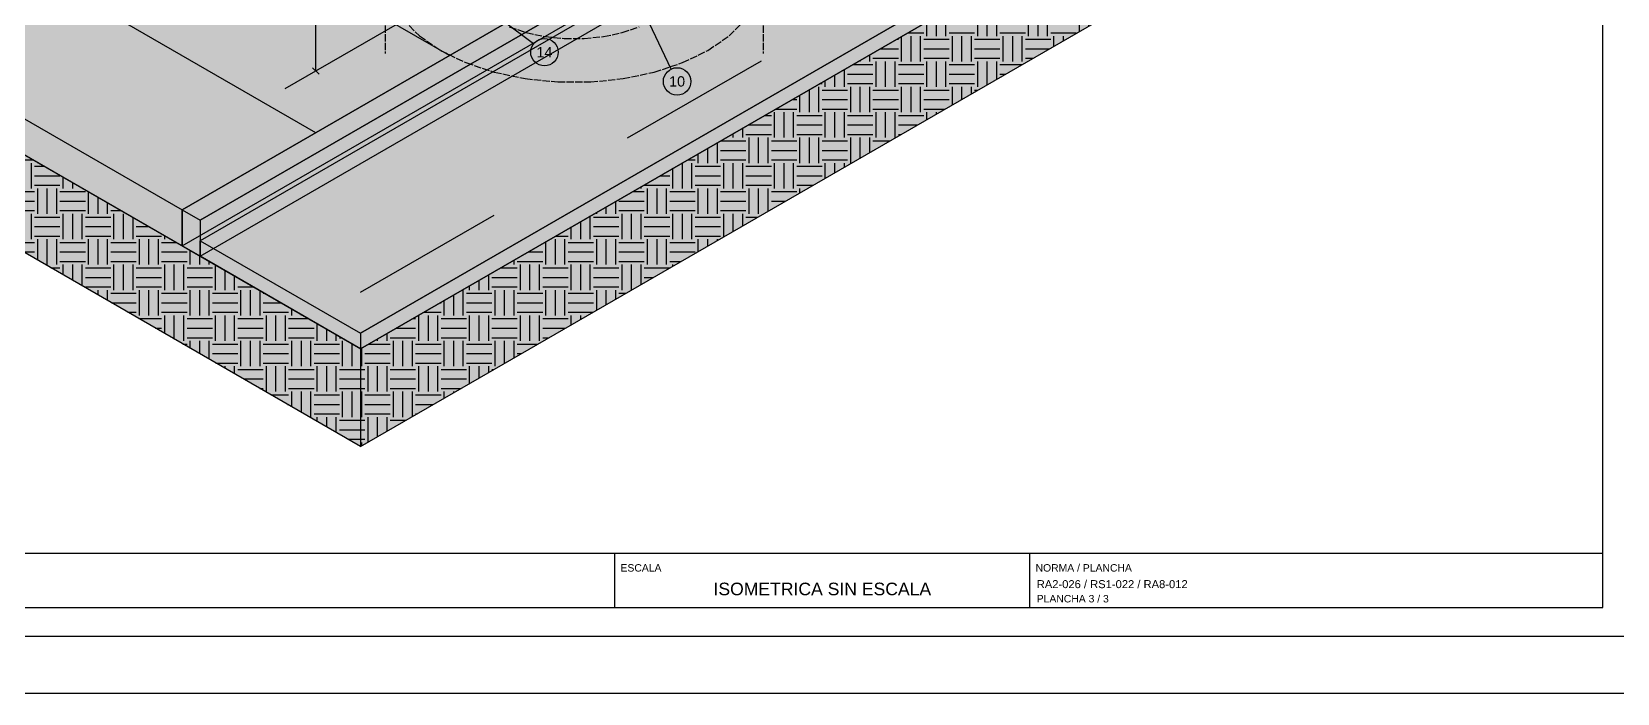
# Paper-space layout 'PLANCHA 3' of a CAD drawing. Header units: metres, sheet in millimetres. Extents: x 0 to 841, y 0 to 594.
# Drawn here: x 195.1 to 472.5, y 0 to 115.8 of the extents above; entities that cross this region are included whole.
import ezdxf
from ezdxf.enums import TextEntityAlignment as Align

# ---------------------------------------------------------------- set-up
doc = ezdxf.new("R2010")
doc.units = ezdxf.units.M
doc.linetypes.add('DASHED', pattern=[1.524, 1.27, -0.254])
for name, color, linetype in [('COTAS', 7, 'CONTINUOUS'), ('ISO_FILL', 8, 'CONTINUOUS'), ('ISO_FINO', 7, 'CONTINUOUS'), ('ISO_LIN', 7, 'CONTINUOUS'), ('ISO_OCULTO', 7, 'DASHED'), ('MARCO', 7, 'CONTINUOUS'), ('TEXTO', 7, 'CONTINUOUS'), ('TITULOS', 5, 'CONTINUOUS')]:
    doc.layers.add(name, color=color, linetype=linetype)
doc.styles.add('ARIAL', font='arial.ttf')

psp = doc.layouts.new('PLANCHA 3')

# ---------------------------------------------------------------- hatches: boundary and pattern name
at = {"layer": 'ISO_FILL', "true_color": 0xc0bcb3}
psp.add_hatch(color=7, dxfattribs=at).paths.add_polyline_path([(221.41, 84.6), (416.27, 197.1), (337.86, 242.37), (143, 129.87)])
at = {"layer": 'ISO_FILL', "true_color": 0xb1b0a8}
psp.add_hatch(color=7, dxfattribs=at).paths.add_polyline_path([(224.53, 82.8), (419.38, 195.3), (416.27, 197.1), (221.41, 84.6)])
at = {"layer": 'ISO_FILL', "true_color": 0xb6b2aa}
psp.add_hatch(color=7, dxfattribs=at).paths.add_polyline_path([(221.41, 78.3), (416.27, 190.8), (416.27, 197.1), (221.41, 84.6)])
at = {"layer": 'ISO_FILL', "true_color": 0xa8a69f}
psp.add_hatch(color=7, dxfattribs=at).paths.add_polyline_path([(224.53, 76.5), (419.38, 189), (419.38, 195.3), (224.53, 82.8)])
at = {"layer": 'ISO_FILL', "true_color": 0x53575a}
psp.add_hatch(color=7, dxfattribs=at).paths.add_polyline_path([(252.59, 63), (447.44, 175.5), (419.38, 191.7), (224.53, 79.2)])
at = {"layer": 'ISO_FILL', "true_color": 0x4f5255}
psp.add_hatch(color=7, dxfattribs=at).paths.add_polyline_path([(252.59, 60.3), (447.44, 172.8), (447.44, 175.5), (252.59, 63)])
at = {"layer": 'ISO_FILL', "true_color": 0x826344}
psp.add_hatch(color=7, dxfattribs=at).paths.add_polyline_path([(252.59, 43.2), (447.44, 155.7), (447.44, 172.8), (252.59, 60.3)])
at = {"layer": 'ISO_FILL'}
h = psp.add_hatch(dxfattribs=at)
h.set_pattern_fill('EARTH', scale=0.7)
h.paths.add_polyline_path([(252.59, 43.2), (447.44, 155.7), (447.44, 172.8), (252.59, 60.3)])
at = {"layer": 'ISO_FILL', "true_color": 0x6c5239}
psp.add_hatch(color=7, dxfattribs=at).paths.add_polyline_path([(252.59, 43.2), (135.21, 110.97), (135.21, 128.07), (252.59, 60.3)])
at = {"layer": 'ISO_FILL'}
h = psp.add_hatch(dxfattribs=at)
h.set_pattern_fill('EARTH', scale=0.7)
h.paths.add_polyline_path([(252.59, 43.2), (135.21, 110.97), (135.21, 128.07), (252.59, 60.3)])
at = {"layer": 'ISO_FILL', "true_color": 0x97948d}
psp.add_hatch(color=7, dxfattribs=at).paths.add_polyline_path([(221.41, 78.3), (143, 123.57), (143, 129.87), (221.41, 84.6)])
at = {"layer": 'ISO_FILL', "true_color": 0x8b8a84}
psp.add_hatch(color=7, dxfattribs=at).paths.add_polyline_path([(224.53, 76.5), (221.41, 78.3), (221.41, 84.6), (224.53, 82.8)])
at = {"layer": 'ISO_FILL', "true_color": 0x414447}
psp.add_hatch(color=7, dxfattribs=at).paths.add_polyline_path([(252.59, 60.3), (224.53, 76.5), (224.53, 79.2), (252.59, 63)])

# ---------------------------------------------------------------- linework, layer by layer
at = {"layer": 'COTAS'}
for p, q in [((244.79, 108.9), (244.79, 292.5)), ((306.97, 109.25), (290, 145.08)), ((282.87, 113.64), (244.79, 142.2)), ((290, 135), (239.37, 105.77)), ((245.36, 108.33), (244.23, 109.47))]:
    psp.add_line(p, q, dxfattribs=at)
for centre in [(284.79, 112.2), (308, 107.08)]:
    psp.add_circle(centre, 2.4, dxfattribs=at)
at = {"layer": 'ISO_FINO'}
for p, q in [((268.18, 111.6), (189.77, 156.87)), ((244.79, 98.1), (166.38, 143.37)), ((299.35, 97.2), (322.74, 110.7)), ((252.59, 70.2), (275.97, 83.7))]:
    psp.add_line(p, q, dxfattribs=at)
at = {"layer": 'ISO_LIN'}
for points in [[(221.41, 84.6), (416.27, 197.1), (337.86, 242.37), (143, 129.87)], [(224.53, 82.8), (419.38, 195.3), (416.27, 197.1), (221.41, 84.6)], [(221.41, 78.3), (416.27, 190.8), (416.27, 197.1), (221.41, 84.6)], [(224.53, 76.5), (419.38, 189), (419.38, 195.3), (224.53, 82.8)], [(252.59, 63), (447.44, 175.5), (419.38, 191.7), (224.53, 79.2)], [(252.59, 60.3), (447.44, 172.8), (447.44, 175.5), (252.59, 63)], [(252.59, 43.2), (447.44, 155.7), (447.44, 172.8), (252.59, 60.3)], [(252.59, 43.2), (135.21, 110.97), (135.21, 128.07), (252.59, 60.3)], [(221.41, 78.3), (143, 123.57), (143, 129.87), (221.41, 84.6)], [(224.53, 76.5), (221.41, 78.3), (221.41, 84.6), (224.53, 82.8)], [(252.59, 60.3), (224.53, 76.5), (224.53, 79.2), (252.59, 63)]]:
    psp.add_lwpolyline(points, close=True, dxfattribs=at)
at = {"layer": 'ISO_OCULTO'}
for p, q in [((256.93, 126), (256.93, 111.96)), ((323.07, 126), (323.07, 111.96))]:
    psp.add_line(p, q, dxfattribs=at)
for points in [[(260.03, 117.93), (262.91, 115.05), (266.62, 112.5), (271.03, 110.36), (276.02, 108.7), (281.44, 107.56), (287.12, 106.98), (292.88, 106.98), (298.56, 107.56), (303.98, 108.7), (308.97, 110.36), (313.38, 112.5), (317.09, 115.05), (319.97, 117.93)], [(278.62, 116.62), (281.61, 115.62), (284.86, 114.94), (288.27, 114.59), (291.73, 114.59), (295.14, 114.94), (298.39, 115.62), (301.38, 116.62)]]:
    psp.add_lwpolyline(points, dxfattribs=at)
at = {"layer": 'MARCO'}
for p, q in [((15, 24.5), (470, 24.5)), ((297.1, 15), (297.1, 24.5)), ((369.72, 15), (369.72, 24.5))]:
    psp.add_line(p, q, dxfattribs=at)
for points in [[(0, 0), (841, 0), (841, 594), (0, 594)], [(10, 10), (831, 10), (831, 584), (10, 584)], [(15, 15), (470, 15), (470, 572), (15, 572)]]:
    psp.add_lwpolyline(points, close=True, dxfattribs=at)

# ---------------------------------------------------------------- texts
at = {"layer": 'TEXTO', "style": 'ARIAL'}
for s, p in [('14', (284.79, 112.2)), ('10', (308, 107.08))]:
    psp.add_text(s, height=1.8, dxfattribs=at).set_placement(p, align=Align.MIDDLE_CENTER)
for s, height, p in [('RA2-026 / RS1-022 / RA8-012', 1.4, (370.92, 18.4)), ('PLANCHA 3 / 3', 1.3, (370.92, 15.9))]:
    psp.add_text(s, height=height, dxfattribs=at).set_placement(p)
psp.add_text('ISOMETRICA SIN ESCALA', height=2.2, dxfattribs=at).set_placement((333.41, 16.5), align=Align.BOTTOM_CENTER)
at = {"layer": 'TITULOS', "style": 'ARIAL'}
for s, p in [('ESCALA', (298.1, 21.3)), ('NORMA / PLANCHA', (370.72, 21.3))]:
    psp.add_text(s, height=1.3, dxfattribs=at).set_placement(p)

doc.saveas('drawing.dxf')
